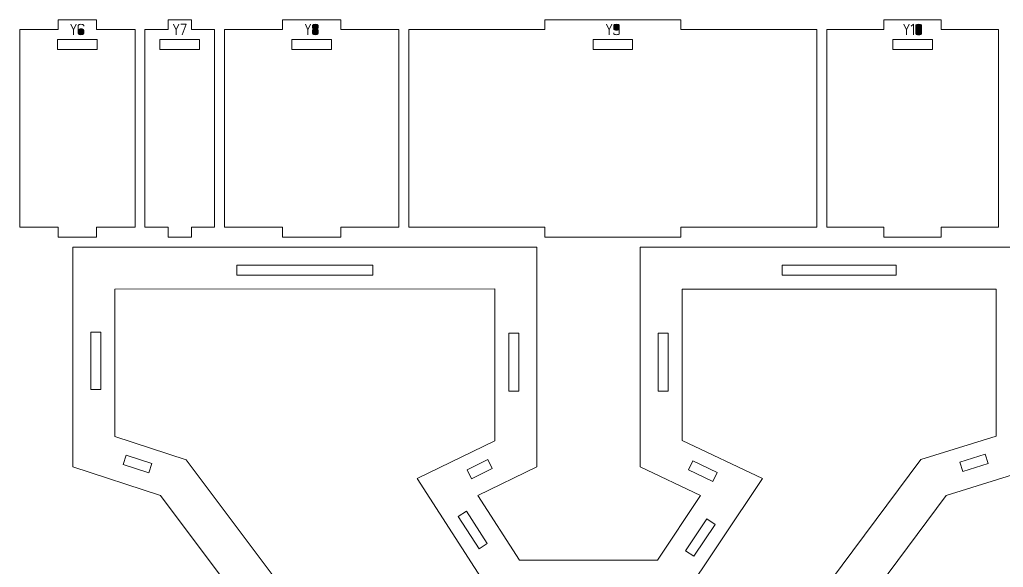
# Model space of a CAD drawing. Header units: centimetres. Extents: x -250 to 250, y -508 to 508.
# Drawn here: x 43.71 to 73.57, y -419.99 to -403.37 of the extents above; entities that cross this region are included whole.
import ezdxf

# ---------------------------------------------------------------- set-up
doc = ezdxf.new("R2010")
doc.units = ezdxf.units.CM
doc.header["$MEASUREMENT"] = 0
doc.layers.add('Capa 1', color=7, linetype='Continuous')

msp = doc.modelspace()

# ---------------------------------------------------------------- hatches: boundary and pattern name
at = {"layer": 'Capa 1', "true_color": 0x3e4095}
h = msp.add_hatch(color=175, dxfattribs=at)
edge = h.paths.add_edge_path()
edge.add_spline(control_points=[(45.35025, -403.82588), (45.35025, -403.82588), (45.35025, -403.67729), (45.35025, -403.67729), (45.35025, -403.67729), (45.27091, -403.50944), (45.27091, -403.50944), (45.27091, -403.50944), (45.35025, -403.67729), (45.35025, -403.67729), (45.35025, -403.67729), (45.42821, -403.50944), (45.42821, -403.50944), (45.42821, -403.50944), (45.35025, -403.67729), (45.35025, -403.67729), (45.35025, -403.67729), (45.35025, -403.82588), (45.35025, -403.82588)], knot_values=[0, 0, 0, 0, 0.16666667, 0.16666667, 0.16666667, 0.33333333, 0.33333333, 0.33333333, 0.5, 0.5, 0.5, 0.66666667, 0.66666667, 0.66666667, 0.83333333, 0.83333333, 0.83333333, 1, 1, 1, 1], degree=3, periodic=1)
h = msp.add_hatch(color=175, dxfattribs=at)
edge = h.paths.add_edge_path()
edge.add_spline(control_points=[(45.57359, -403.82588), (45.55005, -403.82588), (45.5304, -403.82244), (45.51466, -403.81556), (45.49891, -403.80868), (45.49104, -403.80035), (45.49104, -403.79057), (45.49104, -403.79057), (45.49104, -403.68371), (45.49104, -403.68371), (45.49104, -403.68371), (45.49104, -403.54475), (45.49104, -403.54475), (45.49104, -403.53497), (45.49891, -403.52664), (45.51466, -403.51976), (45.5304, -403.51288), (45.55005, -403.50944), (45.57359, -403.50944), (45.59713, -403.50944), (45.61678, -403.51288), (45.63252, -403.51976), (45.64827, -403.52664), (45.65614, -403.53497), (45.65614, -403.54475), (45.65614, -403.54475), (45.65614, -403.57043), (45.65614, -403.57043), (45.65614, -403.57043), (45.65614, -403.54475), (45.65614, -403.54475), (45.65614, -403.53497), (45.64827, -403.52664), (45.63252, -403.51976), (45.61678, -403.51288), (45.59713, -403.50944), (45.57359, -403.50944), (45.55005, -403.50944), (45.5304, -403.51288), (45.51466, -403.51976), (45.49891, -403.52664), (45.49104, -403.53497), (45.49104, -403.54475), (45.49104, -403.54475), (45.49104, -403.68371), (45.49104, -403.68371), (45.49104, -403.67454), (45.50059, -403.66636), (45.5197, -403.65918), (45.53881, -403.65199), (45.55677, -403.6484), (45.57359, -403.6484), (45.59713, -403.6484), (45.61678, -403.65184), (45.63252, -403.65872), (45.64827, -403.6656), (45.65614, -403.67393), (45.65614, -403.68371), (45.65614, -403.68371), (45.65614, -403.79057), (45.65614, -403.79057), (45.65614, -403.80035), (45.64827, -403.80868), (45.63252, -403.81556), (45.61678, -403.82244), (45.59713, -403.82588), (45.57359, -403.82588)], knot_values=[0, 0, 0, 0, 0.04545455, 0.04545455, 0.04545455, 0.09090909, 0.09090909, 0.09090909, 0.13636364, 0.13636364, 0.13636364, 0.18181818, 0.18181818, 0.18181818, 0.22727273, 0.22727273, 0.22727273, 0.27272727, 0.27272727, 0.27272727, 0.31818182, 0.31818182, 0.31818182, 0.36363636, 0.36363636, 0.36363636, 0.40909091, 0.40909091, 0.40909091, 0.45454545, 0.45454545, 0.45454545, 0.5, 0.5, 0.5, 0.54545455, 0.54545455, 0.54545455, 0.59090909, 0.59090909, 0.59090909, 0.63636364, 0.63636364, 0.63636364, 0.68181818, 0.68181818, 0.68181818, 0.72727273, 0.72727273, 0.72727273, 0.77272727, 0.77272727, 0.77272727, 0.81818182, 0.81818182, 0.81818182, 0.86363636, 0.86363636, 0.86363636, 0.90909091, 0.90909091, 0.90909091, 0.95454545, 0.95454545, 0.95454545, 1, 1, 1, 1], degree=3, periodic=1)
h = msp.add_hatch(color=175, dxfattribs=at)
edge = h.paths.add_edge_path()
edge.add_spline(control_points=[(48.46156, -403.82588), (48.46156, -403.82588), (48.46156, -403.67729), (48.46156, -403.67729), (48.46156, -403.67729), (48.38222, -403.50944), (48.38222, -403.50944), (48.38222, -403.50944), (48.46156, -403.67729), (48.46156, -403.67729), (48.46156, -403.67729), (48.53952, -403.50944), (48.53952, -403.50944), (48.53952, -403.50944), (48.46156, -403.67729), (48.46156, -403.67729), (48.46156, -403.67729), (48.46156, -403.82588), (48.46156, -403.82588)], knot_values=[0, 0, 0, 0, 0.16666667, 0.16666667, 0.16666667, 0.33333333, 0.33333333, 0.33333333, 0.5, 0.5, 0.5, 0.66666667, 0.66666667, 0.66666667, 0.83333333, 0.83333333, 0.83333333, 1, 1, 1, 1], degree=3, periodic=1)
h = msp.add_hatch(color=175, dxfattribs=at)
edge = h.paths.add_edge_path()
edge.add_spline(control_points=[(48.64087, -403.82588), (48.64087, -403.82588), (48.76195, -403.50944), (48.76195, -403.50944), (48.76195, -403.50944), (48.60235, -403.50944), (48.60235, -403.50944), (48.60235, -403.50944), (48.76195, -403.50944), (48.76195, -403.50944), (48.76195, -403.50944), (48.64087, -403.82588), (48.64087, -403.82588)], knot_values=[0, 0, 0, 0, 0.25, 0.25, 0.25, 0.5, 0.5, 0.5, 0.75, 0.75, 0.75, 1, 1, 1, 1], degree=3, periodic=1)
h = msp.add_hatch(color=175, dxfattribs=at)
edge = h.paths.add_edge_path()
edge.add_spline(control_points=[(52.46383, -403.82588), (52.46383, -403.82588), (52.46383, -403.67729), (52.46383, -403.67729), (52.46383, -403.67729), (52.38449, -403.50944), (52.38449, -403.50944), (52.38449, -403.50944), (52.46383, -403.67729), (52.46383, -403.67729), (52.46383, -403.67729), (52.54179, -403.50944), (52.54179, -403.50944), (52.54179, -403.50944), (52.46383, -403.67729), (52.46383, -403.67729), (52.46383, -403.67729), (52.46383, -403.82588), (52.46383, -403.82588)], knot_values=[0, 0, 0, 0, 0.16666667, 0.16666667, 0.16666667, 0.33333333, 0.33333333, 0.33333333, 0.5, 0.5, 0.5, 0.66666667, 0.66666667, 0.66666667, 0.83333333, 0.83333333, 0.83333333, 1, 1, 1, 1], degree=3, periodic=1)
h = msp.add_hatch(color=175, dxfattribs=at)
edge = h.paths.add_edge_path()
edge.add_spline(control_points=[(52.60462, -403.61905), (52.60462, -403.627), (52.61028, -403.63418), (52.62159, -403.6406), (52.6329, -403.64702), (52.65476, -403.6513), (52.68717, -403.65344), (52.71958, -403.6513), (52.74144, -403.64702), (52.75275, -403.6406), (52.76406, -403.63418), (52.76972, -403.627), (52.76972, -403.61905), (52.76972, -403.61905), (52.76972, -403.54475), (52.76972, -403.54475), (52.76972, -403.53497), (52.76185, -403.52664), (52.7461, -403.51976), (52.73036, -403.51288), (52.71071, -403.50944), (52.68717, -403.50944), (52.66363, -403.50944), (52.64398, -403.51288), (52.62824, -403.51976), (52.61249, -403.52664), (52.60462, -403.53497), (52.60462, -403.54475), (52.60462, -403.54475), (52.60462, -403.61905), (52.60462, -403.61905)], knot_values=[0, 0, 0, 0, 0.1, 0.1, 0.1, 0.2, 0.2, 0.2, 0.3, 0.3, 0.3, 0.4, 0.4, 0.4, 0.5, 0.5, 0.5, 0.6, 0.6, 0.6, 0.7, 0.7, 0.7, 0.8, 0.8, 0.8, 0.9, 0.9, 0.9, 1, 1, 1, 1], degree=3, periodic=1)
h = msp.add_hatch(color=175, dxfattribs=at)
edge = h.paths.add_edge_path()
edge.add_spline(control_points=[(52.68717, -403.82588), (52.66363, -403.82588), (52.64398, -403.82244), (52.62824, -403.81556), (52.61249, -403.80868), (52.60462, -403.80035), (52.60462, -403.79057), (52.60462, -403.79057), (52.60462, -403.68738), (52.60462, -403.68738), (52.60462, -403.67912), (52.61028, -403.67194), (52.62159, -403.66583), (52.6329, -403.65971), (52.65476, -403.65558), (52.68717, -403.65344), (52.65476, -403.6513), (52.6329, -403.64702), (52.62159, -403.6406), (52.61028, -403.63418), (52.60462, -403.627), (52.60462, -403.61905), (52.60462, -403.61905), (52.60462, -403.54475), (52.60462, -403.54475), (52.60462, -403.53497), (52.61249, -403.52664), (52.62824, -403.51976), (52.64398, -403.51288), (52.66363, -403.50944), (52.68717, -403.50944), (52.71071, -403.50944), (52.73036, -403.51288), (52.7461, -403.51976), (52.76185, -403.52664), (52.76972, -403.53497), (52.76972, -403.54475), (52.76972, -403.54475), (52.76972, -403.61905), (52.76972, -403.61905), (52.76972, -403.627), (52.76406, -403.63418), (52.75275, -403.6406), (52.74144, -403.64702), (52.71958, -403.6513), (52.68717, -403.65344), (52.71958, -403.65558), (52.74144, -403.65971), (52.75275, -403.66583), (52.76406, -403.67194), (52.76972, -403.67912), (52.76972, -403.68738), (52.76972, -403.68738), (52.76972, -403.79057), (52.76972, -403.79057), (52.76972, -403.80035), (52.76185, -403.80868), (52.7461, -403.81556), (52.73036, -403.82244), (52.71071, -403.82588), (52.68717, -403.82588)], knot_values=[0, 0, 0, 0, 0.05, 0.05, 0.05, 0.1, 0.1, 0.1, 0.15, 0.15, 0.15, 0.2, 0.2, 0.2, 0.25, 0.25, 0.25, 0.3, 0.3, 0.3, 0.35, 0.35, 0.35, 0.4, 0.4, 0.4, 0.45, 0.45, 0.45, 0.5, 0.5, 0.5, 0.55, 0.55, 0.55, 0.6, 0.6, 0.6, 0.65, 0.65, 0.65, 0.7, 0.7, 0.7, 0.75, 0.75, 0.75, 0.8, 0.8, 0.8, 0.85, 0.85, 0.85, 0.9, 0.9, 0.9, 0.95, 0.95, 0.95, 1, 1, 1, 1], degree=3, periodic=1)
h = msp.add_hatch(color=175, dxfattribs=at)
edge = h.paths.add_edge_path()
edge.add_spline(control_points=[(61.60395, -403.82588), (61.60395, -403.82588), (61.60395, -403.67729), (61.60395, -403.67729), (61.60395, -403.67729), (61.52461, -403.50944), (61.52461, -403.50944), (61.52461, -403.50944), (61.60395, -403.67729), (61.60395, -403.67729), (61.60395, -403.67729), (61.68191, -403.50944), (61.68191, -403.50944), (61.68191, -403.50944), (61.60395, -403.67729), (61.60395, -403.67729), (61.60395, -403.67729), (61.60395, -403.82588), (61.60395, -403.82588)], knot_values=[0, 0, 0, 0, 0.16666667, 0.16666667, 0.16666667, 0.33333333, 0.33333333, 0.33333333, 0.5, 0.5, 0.5, 0.66666667, 0.66666667, 0.66666667, 0.83333333, 0.83333333, 0.83333333, 1, 1, 1, 1], degree=3, periodic=1)
h = msp.add_hatch(color=175, dxfattribs=at)
edge = h.paths.add_edge_path()
edge.add_spline(control_points=[(61.74474, -403.65207), (61.74474, -403.66185), (61.75261, -403.67018), (61.76836, -403.67706), (61.7841, -403.68394), (61.80375, -403.68738), (61.82729, -403.68738), (61.85053, -403.68799), (61.87009, -403.68516), (61.88599, -403.6789), (61.90189, -403.67263), (61.90984, -403.66368), (61.90984, -403.65207), (61.90984, -403.65207), (61.90984, -403.54475), (61.90984, -403.54475), (61.90984, -403.53497), (61.90197, -403.52664), (61.88622, -403.51976), (61.87048, -403.51288), (61.85083, -403.50944), (61.82729, -403.50944), (61.80375, -403.50944), (61.7841, -403.51288), (61.76836, -403.51976), (61.75261, -403.52664), (61.74474, -403.53497), (61.74474, -403.54475), (61.74474, -403.54475), (61.74474, -403.65207), (61.74474, -403.65207)], knot_values=[0, 0, 0, 0, 0.1, 0.1, 0.1, 0.2, 0.2, 0.2, 0.3, 0.3, 0.3, 0.4, 0.4, 0.4, 0.5, 0.5, 0.5, 0.6, 0.6, 0.6, 0.7, 0.7, 0.7, 0.8, 0.8, 0.8, 0.9, 0.9, 0.9, 1, 1, 1, 1], degree=3, periodic=1)
h = msp.add_hatch(color=175, dxfattribs=at)
edge = h.paths.add_edge_path()
edge.add_spline(control_points=[(61.82729, -403.82588), (61.80375, -403.82588), (61.7841, -403.82244), (61.76836, -403.81556), (61.75261, -403.80868), (61.74474, -403.80035), (61.74474, -403.79057), (61.74474, -403.79057), (61.74474, -403.76534), (61.74474, -403.76534), (61.74474, -403.76534), (61.74474, -403.79057), (61.74474, -403.79057), (61.74474, -403.80035), (61.75261, -403.80868), (61.76836, -403.81556), (61.7841, -403.82244), (61.80375, -403.82588), (61.82729, -403.82588), (61.85083, -403.82588), (61.87048, -403.82244), (61.88622, -403.81556), (61.90197, -403.80868), (61.90984, -403.80035), (61.90984, -403.79057), (61.90984, -403.79057), (61.90984, -403.65207), (61.90984, -403.65207), (61.90984, -403.66368), (61.90189, -403.67263), (61.88599, -403.6789), (61.87009, -403.68516), (61.85053, -403.68799), (61.82729, -403.68738), (61.80375, -403.68738), (61.7841, -403.68394), (61.76836, -403.67706), (61.75261, -403.67018), (61.74474, -403.66185), (61.74474, -403.65207), (61.74474, -403.65207), (61.74474, -403.54475), (61.74474, -403.54475), (61.74474, -403.53497), (61.75261, -403.52664), (61.76836, -403.51976), (61.7841, -403.51288), (61.80375, -403.50944), (61.82729, -403.50944), (61.85083, -403.50944), (61.87048, -403.51288), (61.88622, -403.51976), (61.90197, -403.52664), (61.90984, -403.53497), (61.90984, -403.54475), (61.90984, -403.54475), (61.90984, -403.65207), (61.90984, -403.65207), (61.90984, -403.65207), (61.90984, -403.79057), (61.90984, -403.79057), (61.90984, -403.80035), (61.90197, -403.80868), (61.88622, -403.81556), (61.87048, -403.82244), (61.85083, -403.82588), (61.82729, -403.82588)], knot_values=[0, 0, 0, 0, 0.04545455, 0.04545455, 0.04545455, 0.09090909, 0.09090909, 0.09090909, 0.13636364, 0.13636364, 0.13636364, 0.18181818, 0.18181818, 0.18181818, 0.22727273, 0.22727273, 0.22727273, 0.27272727, 0.27272727, 0.27272727, 0.31818182, 0.31818182, 0.31818182, 0.36363636, 0.36363636, 0.36363636, 0.40909091, 0.40909091, 0.40909091, 0.45454545, 0.45454545, 0.45454545, 0.5, 0.5, 0.5, 0.54545455, 0.54545455, 0.54545455, 0.59090909, 0.59090909, 0.59090909, 0.63636364, 0.63636364, 0.63636364, 0.68181818, 0.68181818, 0.68181818, 0.72727273, 0.72727273, 0.72727273, 0.77272727, 0.77272727, 0.77272727, 0.81818182, 0.81818182, 0.81818182, 0.86363636, 0.86363636, 0.86363636, 0.90909091, 0.90909091, 0.90909091, 0.95454545, 0.95454545, 0.95454545, 1, 1, 1, 1], degree=3, periodic=1)
h = msp.add_hatch(color=175, dxfattribs=at)
edge = h.paths.add_edge_path()
edge.add_spline(control_points=[(70.62803, -403.82588), (70.62803, -403.82588), (70.62803, -403.67729), (70.62803, -403.67729), (70.62803, -403.67729), (70.54869, -403.50944), (70.54869, -403.50944), (70.54869, -403.50944), (70.62803, -403.67729), (70.62803, -403.67729), (70.62803, -403.67729), (70.70599, -403.50944), (70.70599, -403.50944), (70.70599, -403.50944), (70.62803, -403.67729), (70.62803, -403.67729), (70.62803, -403.67729), (70.62803, -403.82588), (70.62803, -403.82588)], knot_values=[0, 0, 0, 0, 0.16666667, 0.16666667, 0.16666667, 0.33333333, 0.33333333, 0.33333333, 0.5, 0.5, 0.5, 0.66666667, 0.66666667, 0.66666667, 0.83333333, 0.83333333, 0.83333333, 1, 1, 1, 1], degree=3, periodic=1)
h = msp.add_hatch(color=175, dxfattribs=at)
edge = h.paths.add_edge_path()
edge.add_spline(control_points=[(70.84495, -403.50898), (70.84495, -403.50898), (70.76882, -403.56172), (70.76882, -403.56172), (70.76882, -403.56172), (70.84495, -403.50898), (70.84495, -403.50898), (70.84495, -403.50898), (70.84495, -403.82588), (70.84495, -403.82588), (70.84495, -403.82588), (70.84495, -403.50898), (70.84495, -403.50898)], knot_values=[0, 0, 0, 0, 0.25, 0.25, 0.25, 0.5, 0.5, 0.5, 0.75, 0.75, 0.75, 1, 1, 1, 1], degree=3, periodic=1)
h = msp.add_hatch(color=175, dxfattribs=at)
edge = h.paths.add_edge_path()
edge.add_spline(control_points=[(70.91558, -403.80203), (70.91558, -403.81182), (70.92345, -403.81824), (70.9392, -403.82129), (70.95494, -403.82435), (70.97459, -403.82588), (70.99813, -403.82588), (71.02167, -403.82588), (71.04132, -403.82435), (71.05706, -403.82129), (71.07281, -403.81824), (71.08068, -403.81182), (71.08068, -403.80203), (71.08068, -403.80203), (71.08068, -403.53375), (71.08068, -403.53375), (71.08068, -403.52396), (71.07281, -403.51746), (71.05706, -403.51425), (71.04132, -403.51104), (71.02167, -403.50944), (70.99813, -403.50944), (70.97459, -403.50944), (70.95494, -403.51104), (70.9392, -403.51425), (70.92345, -403.51746), (70.91558, -403.52396), (70.91558, -403.53375), (70.91558, -403.53375), (70.91558, -403.80203), (70.91558, -403.80203)], knot_values=[0, 0, 0, 0, 0.1, 0.1, 0.1, 0.2, 0.2, 0.2, 0.3, 0.3, 0.3, 0.4, 0.4, 0.4, 0.5, 0.5, 0.5, 0.6, 0.6, 0.6, 0.7, 0.7, 0.7, 0.8, 0.8, 0.8, 0.9, 0.9, 0.9, 1, 1, 1, 1], degree=3, periodic=1)
h = msp.add_hatch(color=175, dxfattribs=at)
edge = h.paths.add_edge_path()
edge.add_spline(control_points=[(71.08068, -403.80203), (71.08068, -403.81182), (71.07281, -403.81824), (71.05706, -403.82129), (71.04132, -403.82435), (71.02167, -403.82588), (70.99813, -403.82588), (70.97459, -403.82588), (70.95494, -403.82435), (70.9392, -403.82129), (70.92345, -403.81824), (70.91558, -403.81182), (70.91558, -403.80203), (70.91558, -403.80203), (70.91558, -403.53375), (70.91558, -403.53375), (70.91558, -403.52396), (70.92345, -403.51746), (70.9392, -403.51425), (70.95494, -403.51104), (70.97459, -403.50944), (70.99813, -403.50944), (71.02167, -403.50944), (71.04132, -403.51104), (71.05706, -403.51425), (71.07281, -403.51746), (71.08068, -403.52396), (71.08068, -403.53375), (71.08068, -403.53375), (71.08068, -403.80203), (71.08068, -403.80203)], knot_values=[0, 0, 0, 0, 0.1, 0.1, 0.1, 0.2, 0.2, 0.2, 0.3, 0.3, 0.3, 0.4, 0.4, 0.4, 0.5, 0.5, 0.5, 0.6, 0.6, 0.6, 0.7, 0.7, 0.7, 0.8, 0.8, 0.8, 0.9, 0.9, 0.9, 1, 1, 1, 1], degree=3, periodic=1)
h = msp.add_hatch(color=175, dxfattribs=at)
edge = h.paths.add_edge_path()
edge.add_spline(control_points=[(45.49104, -403.79057), (45.49104, -403.80035), (45.49891, -403.80868), (45.51466, -403.81556), (45.5304, -403.82244), (45.55005, -403.82588), (45.57359, -403.82588), (45.59713, -403.82588), (45.61678, -403.82244), (45.63252, -403.81556), (45.64827, -403.80868), (45.65614, -403.80035), (45.65614, -403.79057), (45.65614, -403.79057), (45.65614, -403.68371), (45.65614, -403.68371), (45.65614, -403.67393), (45.64827, -403.6656), (45.63252, -403.65872), (45.61678, -403.65184), (45.59713, -403.6484), (45.57359, -403.6484), (45.55677, -403.6484), (45.53881, -403.65199), (45.5197, -403.65918), (45.50059, -403.66636), (45.49104, -403.67454), (45.49104, -403.68371), (45.49104, -403.68371), (45.49104, -403.79057), (45.49104, -403.79057)], knot_values=[0, 0, 0, 0, 0.1, 0.1, 0.1, 0.2, 0.2, 0.2, 0.3, 0.3, 0.3, 0.4, 0.4, 0.4, 0.5, 0.5, 0.5, 0.6, 0.6, 0.6, 0.7, 0.7, 0.7, 0.8, 0.8, 0.8, 0.9, 0.9, 0.9, 1, 1, 1, 1], degree=3, periodic=1)
h = msp.add_hatch(color=175, dxfattribs=at)
edge = h.paths.add_edge_path()
edge.add_spline(control_points=[(52.60462, -403.79057), (52.60462, -403.80035), (52.61249, -403.80868), (52.62824, -403.81556), (52.64398, -403.82244), (52.66363, -403.82588), (52.68717, -403.82588), (52.71071, -403.82588), (52.73036, -403.82244), (52.7461, -403.81556), (52.76185, -403.80868), (52.76972, -403.80035), (52.76972, -403.79057), (52.76972, -403.79057), (52.76972, -403.68738), (52.76972, -403.68738), (52.76972, -403.67912), (52.76406, -403.67194), (52.75275, -403.66583), (52.74144, -403.65971), (52.71958, -403.65558), (52.68717, -403.65344), (52.65476, -403.65558), (52.6329, -403.65971), (52.62159, -403.66583), (52.61028, -403.67194), (52.60462, -403.67912), (52.60462, -403.68738), (52.60462, -403.68738), (52.60462, -403.79057), (52.60462, -403.79057)], knot_values=[0, 0, 0, 0, 0.1, 0.1, 0.1, 0.2, 0.2, 0.2, 0.3, 0.3, 0.3, 0.4, 0.4, 0.4, 0.5, 0.5, 0.5, 0.6, 0.6, 0.6, 0.7, 0.7, 0.7, 0.8, 0.8, 0.8, 0.9, 0.9, 0.9, 1, 1, 1, 1], degree=3, periodic=1)

# ---------------------------------------------------------------- linework, layer by layer
at = {"layer": 'Capa 1', "color": 240, "lineweight": 20}
for points, knots in [([(43.71331, -403.66868), (43.71331, -403.66868), (43.71331, -409.66868), (43.71331, -409.66868), (43.71331, -409.66868), (44.88013, -409.66868), (44.88013, -409.66868), (44.88013, -409.66868), (44.88013, -409.96868), (44.88013, -409.96868), (44.88013, -409.96868), (46.04694, -409.96868), (46.04694, -409.96868), (46.04694, -409.96868), (46.04694, -409.66868), (46.04694, -409.66868), (46.04694, -409.66868), (47.21375, -409.66868), (47.21375, -409.66868), (47.21375, -409.66868), (47.21375, -403.66868), (47.21375, -403.66868), (47.21375, -403.66868), (46.04694, -403.66868), (46.04694, -403.66868), (46.04694, -403.66868), (46.04694, -403.36868), (46.04694, -403.36868), (46.04694, -403.36868), (44.88013, -403.36868), (44.88013, -403.36868), (44.88013, -403.36868), (44.88013, -403.66868), (44.88013, -403.66868), (44.88013, -403.66868), (43.71331, -403.66868), (43.71331, -403.66868)], [0, 0, 0, 0, 0.08333333, 0.08333333, 0.08333333, 0.16666667, 0.16666667, 0.16666667, 0.25, 0.25, 0.25, 0.33333333, 0.33333333, 0.33333333, 0.41666667, 0.41666667, 0.41666667, 0.5, 0.5, 0.5, 0.58333333, 0.58333333, 0.58333333, 0.66666667, 0.66666667, 0.66666667, 0.75, 0.75, 0.75, 0.83333333, 0.83333333, 0.83333333, 0.91666667, 0.91666667, 0.91666667, 1, 1, 1, 1]), ([(47.51375, -403.66868), (47.51375, -403.66868), (47.51375, -409.66868), (47.51375, -409.66868), (47.51375, -409.66868), (48.21931, -409.66868), (48.21931, -409.66868), (48.21931, -409.66868), (48.21931, -409.96868), (48.21931, -409.96868), (48.21931, -409.96868), (48.92486, -409.96868), (48.92486, -409.96868), (48.92486, -409.96868), (48.92486, -409.66868), (48.92486, -409.66868), (48.92486, -409.66868), (49.63042, -409.66868), (49.63042, -409.66868), (49.63042, -409.66868), (49.63042, -403.66868), (49.63042, -403.66868), (49.63042, -403.66868), (48.92486, -403.66868), (48.92486, -403.66868), (48.92486, -403.66868), (48.92486, -403.36868), (48.92486, -403.36868), (48.92486, -403.36868), (48.21931, -403.36868), (48.21931, -403.36868), (48.21931, -403.36868), (48.21931, -403.66868), (48.21931, -403.66868), (48.21931, -403.66868), (47.51375, -403.66868), (47.51375, -403.66868)], [0, 0, 0, 0, 0.08333333, 0.08333333, 0.08333333, 0.16666667, 0.16666667, 0.16666667, 0.25, 0.25, 0.25, 0.33333333, 0.33333333, 0.33333333, 0.41666667, 0.41666667, 0.41666667, 0.5, 0.5, 0.5, 0.58333333, 0.58333333, 0.58333333, 0.66666667, 0.66666667, 0.66666667, 0.75, 0.75, 0.75, 0.83333333, 0.83333333, 0.83333333, 0.91666667, 0.91666667, 0.91666667, 1, 1, 1, 1]), ([(49.93042, -403.66868), (49.93042, -403.66868), (49.93042, -409.66868), (49.93042, -409.66868), (49.93042, -409.66868), (51.69488, -409.66868), (51.69488, -409.66868), (51.69488, -409.66868), (51.69488, -409.96868), (51.69488, -409.96868), (51.69488, -409.96868), (53.45934, -409.96868), (53.45934, -409.96868), (53.45934, -409.96868), (53.45934, -409.66868), (53.45934, -409.66868), (53.45934, -409.66868), (55.2238, -409.66868), (55.2238, -409.66868), (55.2238, -409.66868), (55.2238, -403.66868), (55.2238, -403.66868), (55.2238, -403.66868), (53.45934, -403.66868), (53.45934, -403.66868), (53.45934, -403.66868), (53.45934, -403.36868), (53.45934, -403.36868), (53.45934, -403.36868), (51.69488, -403.36868), (51.69488, -403.36868), (51.69488, -403.36868), (51.69488, -403.66868), (51.69488, -403.66868), (51.69488, -403.66868), (49.93042, -403.66868), (49.93042, -403.66868)], [0, 0, 0, 0, 0.08333333, 0.08333333, 0.08333333, 0.16666667, 0.16666667, 0.16666667, 0.25, 0.25, 0.25, 0.33333333, 0.33333333, 0.33333333, 0.41666667, 0.41666667, 0.41666667, 0.5, 0.5, 0.5, 0.58333333, 0.58333333, 0.58333333, 0.66666667, 0.66666667, 0.66666667, 0.75, 0.75, 0.75, 0.83333333, 0.83333333, 0.83333333, 0.91666667, 0.91666667, 0.91666667, 1, 1, 1, 1]), ([(55.5238, -403.66868), (55.5238, -403.66868), (55.5238, -409.66868), (55.5238, -409.66868), (55.5238, -409.66868), (59.65275, -409.66868), (59.65275, -409.66868), (59.65275, -409.66868), (59.65275, -409.96868), (59.65275, -409.96868), (59.65275, -409.96868), (63.7817, -409.96868), (63.7817, -409.96868), (63.7817, -409.96868), (63.7817, -409.66868), (63.7817, -409.66868), (63.7817, -409.66868), (67.91065, -409.66868), (67.91065, -409.66868), (67.91065, -409.66868), (67.91065, -403.66868), (67.91065, -403.66868), (67.91065, -403.66868), (63.7817, -403.66868), (63.7817, -403.66868), (63.7817, -403.66868), (63.7817, -403.36868), (63.7817, -403.36868), (63.7817, -403.36868), (59.65275, -403.36868), (59.65275, -403.36868), (59.65275, -403.36868), (59.65275, -403.66868), (59.65275, -403.66868), (59.65275, -403.66868), (55.5238, -403.66868), (55.5238, -403.66868)], [0, 0, 0, 0, 0.08333333, 0.08333333, 0.08333333, 0.16666667, 0.16666667, 0.16666667, 0.25, 0.25, 0.25, 0.33333333, 0.33333333, 0.33333333, 0.41666667, 0.41666667, 0.41666667, 0.5, 0.5, 0.5, 0.58333333, 0.58333333, 0.58333333, 0.66666667, 0.66666667, 0.66666667, 0.75, 0.75, 0.75, 0.83333333, 0.83333333, 0.83333333, 0.91666667, 0.91666667, 0.91666667, 1, 1, 1, 1]), ([(68.21065, -403.66868), (68.21065, -403.66868), (68.21065, -409.66868), (68.21065, -409.66868), (68.21065, -409.66868), (69.94667, -409.66868), (69.94667, -409.66868), (69.94667, -409.66868), (69.94667, -409.96868), (69.94667, -409.96868), (69.94667, -409.96868), (71.6827, -409.96868), (71.6827, -409.96868), (71.6827, -409.96868), (71.6827, -409.66868), (71.6827, -409.66868), (71.6827, -409.66868), (73.41872, -409.66868), (73.41872, -409.66868), (73.41872, -409.66868), (73.41872, -403.66868), (73.41872, -403.66868), (73.41872, -403.66868), (71.6827, -403.66868), (71.6827, -403.66868), (71.6827, -403.66868), (71.6827, -403.36868), (71.6827, -403.36868), (71.6827, -403.36868), (69.94667, -403.36868), (69.94667, -403.36868), (69.94667, -403.36868), (69.94667, -403.66868), (69.94667, -403.66868), (69.94667, -403.66868), (68.21065, -403.66868), (68.21065, -403.66868)], [0, 0, 0, 0, 0.08333333, 0.08333333, 0.08333333, 0.16666667, 0.16666667, 0.16666667, 0.25, 0.25, 0.25, 0.33333333, 0.33333333, 0.33333333, 0.41666667, 0.41666667, 0.41666667, 0.5, 0.5, 0.5, 0.58333333, 0.58333333, 0.58333333, 0.66666667, 0.66666667, 0.66666667, 0.75, 0.75, 0.75, 0.83333333, 0.83333333, 0.83333333, 0.91666667, 0.91666667, 0.91666667, 1, 1, 1, 1]), ([(44.86353, -404.269), (44.86353, -404.269), (46.06353, -404.269), (46.06353, -404.269), (46.06353, -404.269), (46.06353, -403.969), (46.06353, -403.969), (46.06353, -403.969), (44.86353, -403.969), (44.86353, -403.969), (44.86353, -403.969), (44.86353, -404.269), (44.86353, -404.269)], [0, 0, 0, 0, 0.25, 0.25, 0.25, 0.5, 0.5, 0.5, 0.75, 0.75, 0.75, 1, 1, 1, 1]), ([(47.97209, -404.269), (47.97209, -404.269), (49.17209, -404.269), (49.17209, -404.269), (49.17209, -404.269), (49.17209, -403.969), (49.17209, -403.969), (49.17209, -403.969), (47.97209, -403.969), (47.97209, -403.969), (47.97209, -403.969), (47.97209, -404.269), (47.97209, -404.269)], [0, 0, 0, 0, 0.25, 0.25, 0.25, 0.5, 0.5, 0.5, 0.75, 0.75, 0.75, 1, 1, 1, 1]), ([(51.97711, -404.269), (51.97711, -404.269), (53.17711, -404.269), (53.17711, -404.269), (53.17711, -404.269), (53.17711, -403.969), (53.17711, -403.969), (53.17711, -403.969), (51.97711, -403.969), (51.97711, -403.969), (51.97711, -403.969), (51.97711, -404.269), (51.97711, -404.269)], [0, 0, 0, 0, 0.25, 0.25, 0.25, 0.5, 0.5, 0.5, 0.75, 0.75, 0.75, 1, 1, 1, 1]), ([(61.11723, -404.269), (61.11723, -404.269), (62.31723, -404.269), (62.31723, -404.269), (62.31723, -404.269), (62.31723, -403.969), (62.31723, -403.969), (62.31723, -403.969), (61.11723, -403.969), (61.11723, -403.969), (61.11723, -403.969), (61.11723, -404.269), (61.11723, -404.269)], [0, 0, 0, 0, 0.25, 0.25, 0.25, 0.5, 0.5, 0.5, 0.75, 0.75, 0.75, 1, 1, 1, 1]), ([(70.21469, -404.269), (70.21469, -404.269), (71.41469, -404.269), (71.41469, -404.269), (71.41469, -404.269), (71.41469, -403.969), (71.41469, -403.969), (71.41469, -403.969), (70.21469, -403.969), (70.21469, -403.969), (70.21469, -403.969), (70.21469, -404.269), (70.21469, -404.269)], [0, 0, 0, 0, 0.25, 0.25, 0.25, 0.5, 0.5, 0.5, 0.75, 0.75, 0.75, 1, 1, 1, 1])]:
    msp.add_open_spline(points, degree=3, knots=knots, dxfattribs=at)
at = {"layer": 'Capa 1', "color": 114, "lineweight": 9}
for points, knots in [([(45.35025, -403.82588), (45.35025, -403.82588), (45.35025, -403.67729), (45.35025, -403.67729), (45.35025, -403.67729), (45.27091, -403.50944), (45.27091, -403.50944), (45.27091, -403.50944), (45.35025, -403.67729), (45.35025, -403.67729), (45.35025, -403.67729), (45.42821, -403.50944), (45.42821, -403.50944), (45.42821, -403.50944), (45.35025, -403.67729), (45.35025, -403.67729), (45.35025, -403.67729), (45.35025, -403.82588), (45.35025, -403.82588)], [0, 0, 0, 0, 0.16666667, 0.16666667, 0.16666667, 0.33333333, 0.33333333, 0.33333333, 0.5, 0.5, 0.5, 0.66666667, 0.66666667, 0.66666667, 0.83333333, 0.83333333, 0.83333333, 1, 1, 1, 1]), ([(45.57359, -403.82588), (45.55005, -403.82588), (45.5304, -403.82244), (45.51466, -403.81556), (45.49891, -403.80868), (45.49104, -403.80035), (45.49104, -403.79057), (45.49104, -403.79057), (45.49104, -403.68371), (45.49104, -403.68371), (45.49104, -403.68371), (45.49104, -403.54475), (45.49104, -403.54475), (45.49104, -403.53497), (45.49891, -403.52664), (45.51466, -403.51976), (45.5304, -403.51288), (45.55005, -403.50944), (45.57359, -403.50944), (45.59713, -403.50944), (45.61678, -403.51288), (45.63252, -403.51976), (45.64827, -403.52664), (45.65614, -403.53497), (45.65614, -403.54475), (45.65614, -403.54475), (45.65614, -403.57043), (45.65614, -403.57043), (45.65614, -403.57043), (45.65614, -403.54475), (45.65614, -403.54475), (45.65614, -403.53497), (45.64827, -403.52664), (45.63252, -403.51976), (45.61678, -403.51288), (45.59713, -403.50944), (45.57359, -403.50944), (45.55005, -403.50944), (45.5304, -403.51288), (45.51466, -403.51976), (45.49891, -403.52664), (45.49104, -403.53497), (45.49104, -403.54475), (45.49104, -403.54475), (45.49104, -403.68371), (45.49104, -403.68371), (45.49104, -403.67454), (45.50059, -403.66636), (45.5197, -403.65918), (45.53881, -403.65199), (45.55677, -403.6484), (45.57359, -403.6484), (45.59713, -403.6484), (45.61678, -403.65184), (45.63252, -403.65872), (45.64827, -403.6656), (45.65614, -403.67393), (45.65614, -403.68371), (45.65614, -403.68371), (45.65614, -403.79057), (45.65614, -403.79057), (45.65614, -403.80035), (45.64827, -403.80868), (45.63252, -403.81556), (45.61678, -403.82244), (45.59713, -403.82588), (45.57359, -403.82588)], [0, 0, 0, 0, 0.04545455, 0.04545455, 0.04545455, 0.09090909, 0.09090909, 0.09090909, 0.13636364, 0.13636364, 0.13636364, 0.18181818, 0.18181818, 0.18181818, 0.22727273, 0.22727273, 0.22727273, 0.27272727, 0.27272727, 0.27272727, 0.31818182, 0.31818182, 0.31818182, 0.36363636, 0.36363636, 0.36363636, 0.40909091, 0.40909091, 0.40909091, 0.45454545, 0.45454545, 0.45454545, 0.5, 0.5, 0.5, 0.54545455, 0.54545455, 0.54545455, 0.59090909, 0.59090909, 0.59090909, 0.63636364, 0.63636364, 0.63636364, 0.68181818, 0.68181818, 0.68181818, 0.72727273, 0.72727273, 0.72727273, 0.77272727, 0.77272727, 0.77272727, 0.81818182, 0.81818182, 0.81818182, 0.86363636, 0.86363636, 0.86363636, 0.90909091, 0.90909091, 0.90909091, 0.95454545, 0.95454545, 0.95454545, 1, 1, 1, 1]), ([(48.46156, -403.82588), (48.46156, -403.82588), (48.46156, -403.67729), (48.46156, -403.67729), (48.46156, -403.67729), (48.38222, -403.50944), (48.38222, -403.50944), (48.38222, -403.50944), (48.46156, -403.67729), (48.46156, -403.67729), (48.46156, -403.67729), (48.53952, -403.50944), (48.53952, -403.50944), (48.53952, -403.50944), (48.46156, -403.67729), (48.46156, -403.67729), (48.46156, -403.67729), (48.46156, -403.82588), (48.46156, -403.82588)], [0, 0, 0, 0, 0.16666667, 0.16666667, 0.16666667, 0.33333333, 0.33333333, 0.33333333, 0.5, 0.5, 0.5, 0.66666667, 0.66666667, 0.66666667, 0.83333333, 0.83333333, 0.83333333, 1, 1, 1, 1]), ([(48.64087, -403.82588), (48.64087, -403.82588), (48.76195, -403.50944), (48.76195, -403.50944), (48.76195, -403.50944), (48.60235, -403.50944), (48.60235, -403.50944), (48.60235, -403.50944), (48.76195, -403.50944), (48.76195, -403.50944), (48.76195, -403.50944), (48.64087, -403.82588), (48.64087, -403.82588)], [0, 0, 0, 0, 0.25, 0.25, 0.25, 0.5, 0.5, 0.5, 0.75, 0.75, 0.75, 1, 1, 1, 1]), ([(52.46383, -403.82588), (52.46383, -403.82588), (52.46383, -403.67729), (52.46383, -403.67729), (52.46383, -403.67729), (52.38449, -403.50944), (52.38449, -403.50944), (52.38449, -403.50944), (52.46383, -403.67729), (52.46383, -403.67729), (52.46383, -403.67729), (52.54179, -403.50944), (52.54179, -403.50944), (52.54179, -403.50944), (52.46383, -403.67729), (52.46383, -403.67729), (52.46383, -403.67729), (52.46383, -403.82588), (52.46383, -403.82588)], [0, 0, 0, 0, 0.16666667, 0.16666667, 0.16666667, 0.33333333, 0.33333333, 0.33333333, 0.5, 0.5, 0.5, 0.66666667, 0.66666667, 0.66666667, 0.83333333, 0.83333333, 0.83333333, 1, 1, 1, 1]), ([(52.60462, -403.61905), (52.60462, -403.627), (52.61028, -403.63418), (52.62159, -403.6406), (52.6329, -403.64702), (52.65476, -403.6513), (52.68717, -403.65344), (52.71958, -403.6513), (52.74144, -403.64702), (52.75275, -403.6406), (52.76406, -403.63418), (52.76972, -403.627), (52.76972, -403.61905), (52.76972, -403.61905), (52.76972, -403.54475), (52.76972, -403.54475), (52.76972, -403.53497), (52.76185, -403.52664), (52.7461, -403.51976), (52.73036, -403.51288), (52.71071, -403.50944), (52.68717, -403.50944), (52.66363, -403.50944), (52.64398, -403.51288), (52.62824, -403.51976), (52.61249, -403.52664), (52.60462, -403.53497), (52.60462, -403.54475), (52.60462, -403.54475), (52.60462, -403.61905), (52.60462, -403.61905)], [0, 0, 0, 0, 0.1, 0.1, 0.1, 0.2, 0.2, 0.2, 0.3, 0.3, 0.3, 0.4, 0.4, 0.4, 0.5, 0.5, 0.5, 0.6, 0.6, 0.6, 0.7, 0.7, 0.7, 0.8, 0.8, 0.8, 0.9, 0.9, 0.9, 1, 1, 1, 1]), ([(52.68717, -403.82588), (52.66363, -403.82588), (52.64398, -403.82244), (52.62824, -403.81556), (52.61249, -403.80868), (52.60462, -403.80035), (52.60462, -403.79057), (52.60462, -403.79057), (52.60462, -403.68738), (52.60462, -403.68738), (52.60462, -403.67912), (52.61028, -403.67194), (52.62159, -403.66583), (52.6329, -403.65971), (52.65476, -403.65558), (52.68717, -403.65344), (52.65476, -403.6513), (52.6329, -403.64702), (52.62159, -403.6406), (52.61028, -403.63418), (52.60462, -403.627), (52.60462, -403.61905), (52.60462, -403.61905), (52.60462, -403.54475), (52.60462, -403.54475), (52.60462, -403.53497), (52.61249, -403.52664), (52.62824, -403.51976), (52.64398, -403.51288), (52.66363, -403.50944), (52.68717, -403.50944), (52.71071, -403.50944), (52.73036, -403.51288), (52.7461, -403.51976), (52.76185, -403.52664), (52.76972, -403.53497), (52.76972, -403.54475), (52.76972, -403.54475), (52.76972, -403.61905), (52.76972, -403.61905), (52.76972, -403.627), (52.76406, -403.63418), (52.75275, -403.6406), (52.74144, -403.64702), (52.71958, -403.6513), (52.68717, -403.65344), (52.71958, -403.65558), (52.74144, -403.65971), (52.75275, -403.66583), (52.76406, -403.67194), (52.76972, -403.67912), (52.76972, -403.68738), (52.76972, -403.68738), (52.76972, -403.79057), (52.76972, -403.79057), (52.76972, -403.80035), (52.76185, -403.80868), (52.7461, -403.81556), (52.73036, -403.82244), (52.71071, -403.82588), (52.68717, -403.82588)], [0, 0, 0, 0, 0.05, 0.05, 0.05, 0.1, 0.1, 0.1, 0.15, 0.15, 0.15, 0.2, 0.2, 0.2, 0.25, 0.25, 0.25, 0.3, 0.3, 0.3, 0.35, 0.35, 0.35, 0.4, 0.4, 0.4, 0.45, 0.45, 0.45, 0.5, 0.5, 0.5, 0.55, 0.55, 0.55, 0.6, 0.6, 0.6, 0.65, 0.65, 0.65, 0.7, 0.7, 0.7, 0.75, 0.75, 0.75, 0.8, 0.8, 0.8, 0.85, 0.85, 0.85, 0.9, 0.9, 0.9, 0.95, 0.95, 0.95, 1, 1, 1, 1]), ([(61.60395, -403.82588), (61.60395, -403.82588), (61.60395, -403.67729), (61.60395, -403.67729), (61.60395, -403.67729), (61.52461, -403.50944), (61.52461, -403.50944), (61.52461, -403.50944), (61.60395, -403.67729), (61.60395, -403.67729), (61.60395, -403.67729), (61.68191, -403.50944), (61.68191, -403.50944), (61.68191, -403.50944), (61.60395, -403.67729), (61.60395, -403.67729), (61.60395, -403.67729), (61.60395, -403.82588), (61.60395, -403.82588)], [0, 0, 0, 0, 0.16666667, 0.16666667, 0.16666667, 0.33333333, 0.33333333, 0.33333333, 0.5, 0.5, 0.5, 0.66666667, 0.66666667, 0.66666667, 0.83333333, 0.83333333, 0.83333333, 1, 1, 1, 1]), ([(61.74474, -403.65207), (61.74474, -403.66185), (61.75261, -403.67018), (61.76836, -403.67706), (61.7841, -403.68394), (61.80375, -403.68738), (61.82729, -403.68738), (61.85053, -403.68799), (61.87009, -403.68516), (61.88599, -403.6789), (61.90189, -403.67263), (61.90984, -403.66368), (61.90984, -403.65207), (61.90984, -403.65207), (61.90984, -403.54475), (61.90984, -403.54475), (61.90984, -403.53497), (61.90197, -403.52664), (61.88622, -403.51976), (61.87048, -403.51288), (61.85083, -403.50944), (61.82729, -403.50944), (61.80375, -403.50944), (61.7841, -403.51288), (61.76836, -403.51976), (61.75261, -403.52664), (61.74474, -403.53497), (61.74474, -403.54475), (61.74474, -403.54475), (61.74474, -403.65207), (61.74474, -403.65207)], [0, 0, 0, 0, 0.1, 0.1, 0.1, 0.2, 0.2, 0.2, 0.3, 0.3, 0.3, 0.4, 0.4, 0.4, 0.5, 0.5, 0.5, 0.6, 0.6, 0.6, 0.7, 0.7, 0.7, 0.8, 0.8, 0.8, 0.9, 0.9, 0.9, 1, 1, 1, 1]), ([(61.82729, -403.82588), (61.80375, -403.82588), (61.7841, -403.82244), (61.76836, -403.81556), (61.75261, -403.80868), (61.74474, -403.80035), (61.74474, -403.79057), (61.74474, -403.79057), (61.74474, -403.76534), (61.74474, -403.76534), (61.74474, -403.76534), (61.74474, -403.79057), (61.74474, -403.79057), (61.74474, -403.80035), (61.75261, -403.80868), (61.76836, -403.81556), (61.7841, -403.82244), (61.80375, -403.82588), (61.82729, -403.82588), (61.85083, -403.82588), (61.87048, -403.82244), (61.88622, -403.81556), (61.90197, -403.80868), (61.90984, -403.80035), (61.90984, -403.79057), (61.90984, -403.79057), (61.90984, -403.65207), (61.90984, -403.65207), (61.90984, -403.66368), (61.90189, -403.67263), (61.88599, -403.6789), (61.87009, -403.68516), (61.85053, -403.68799), (61.82729, -403.68738), (61.80375, -403.68738), (61.7841, -403.68394), (61.76836, -403.67706), (61.75261, -403.67018), (61.74474, -403.66185), (61.74474, -403.65207), (61.74474, -403.65207), (61.74474, -403.54475), (61.74474, -403.54475), (61.74474, -403.53497), (61.75261, -403.52664), (61.76836, -403.51976), (61.7841, -403.51288), (61.80375, -403.50944), (61.82729, -403.50944), (61.85083, -403.50944), (61.87048, -403.51288), (61.88622, -403.51976), (61.90197, -403.52664), (61.90984, -403.53497), (61.90984, -403.54475), (61.90984, -403.54475), (61.90984, -403.65207), (61.90984, -403.65207), (61.90984, -403.65207), (61.90984, -403.79057), (61.90984, -403.79057), (61.90984, -403.80035), (61.90197, -403.80868), (61.88622, -403.81556), (61.87048, -403.82244), (61.85083, -403.82588), (61.82729, -403.82588)], [0, 0, 0, 0, 0.04545455, 0.04545455, 0.04545455, 0.09090909, 0.09090909, 0.09090909, 0.13636364, 0.13636364, 0.13636364, 0.18181818, 0.18181818, 0.18181818, 0.22727273, 0.22727273, 0.22727273, 0.27272727, 0.27272727, 0.27272727, 0.31818182, 0.31818182, 0.31818182, 0.36363636, 0.36363636, 0.36363636, 0.40909091, 0.40909091, 0.40909091, 0.45454545, 0.45454545, 0.45454545, 0.5, 0.5, 0.5, 0.54545455, 0.54545455, 0.54545455, 0.59090909, 0.59090909, 0.59090909, 0.63636364, 0.63636364, 0.63636364, 0.68181818, 0.68181818, 0.68181818, 0.72727273, 0.72727273, 0.72727273, 0.77272727, 0.77272727, 0.77272727, 0.81818182, 0.81818182, 0.81818182, 0.86363636, 0.86363636, 0.86363636, 0.90909091, 0.90909091, 0.90909091, 0.95454545, 0.95454545, 0.95454545, 1, 1, 1, 1]), ([(70.62803, -403.82588), (70.62803, -403.82588), (70.62803, -403.67729), (70.62803, -403.67729), (70.62803, -403.67729), (70.54869, -403.50944), (70.54869, -403.50944), (70.54869, -403.50944), (70.62803, -403.67729), (70.62803, -403.67729), (70.62803, -403.67729), (70.70599, -403.50944), (70.70599, -403.50944), (70.70599, -403.50944), (70.62803, -403.67729), (70.62803, -403.67729), (70.62803, -403.67729), (70.62803, -403.82588), (70.62803, -403.82588)], [0, 0, 0, 0, 0.16666667, 0.16666667, 0.16666667, 0.33333333, 0.33333333, 0.33333333, 0.5, 0.5, 0.5, 0.66666667, 0.66666667, 0.66666667, 0.83333333, 0.83333333, 0.83333333, 1, 1, 1, 1]), ([(70.84495, -403.50898), (70.84495, -403.50898), (70.76882, -403.56172), (70.76882, -403.56172), (70.76882, -403.56172), (70.84495, -403.50898), (70.84495, -403.50898), (70.84495, -403.50898), (70.84495, -403.82588), (70.84495, -403.82588), (70.84495, -403.82588), (70.84495, -403.50898), (70.84495, -403.50898)], [0, 0, 0, 0, 0.25, 0.25, 0.25, 0.5, 0.5, 0.5, 0.75, 0.75, 0.75, 1, 1, 1, 1]), ([(70.91558, -403.80203), (70.91558, -403.81182), (70.92345, -403.81824), (70.9392, -403.82129), (70.95494, -403.82435), (70.97459, -403.82588), (70.99813, -403.82588), (71.02167, -403.82588), (71.04132, -403.82435), (71.05706, -403.82129), (71.07281, -403.81824), (71.08068, -403.81182), (71.08068, -403.80203), (71.08068, -403.80203), (71.08068, -403.53375), (71.08068, -403.53375), (71.08068, -403.52396), (71.07281, -403.51746), (71.05706, -403.51425), (71.04132, -403.51104), (71.02167, -403.50944), (70.99813, -403.50944), (70.97459, -403.50944), (70.95494, -403.51104), (70.9392, -403.51425), (70.92345, -403.51746), (70.91558, -403.52396), (70.91558, -403.53375), (70.91558, -403.53375), (70.91558, -403.80203), (70.91558, -403.80203)], [0, 0, 0, 0, 0.1, 0.1, 0.1, 0.2, 0.2, 0.2, 0.3, 0.3, 0.3, 0.4, 0.4, 0.4, 0.5, 0.5, 0.5, 0.6, 0.6, 0.6, 0.7, 0.7, 0.7, 0.8, 0.8, 0.8, 0.9, 0.9, 0.9, 1, 1, 1, 1]), ([(71.08068, -403.80203), (71.08068, -403.81182), (71.07281, -403.81824), (71.05706, -403.82129), (71.04132, -403.82435), (71.02167, -403.82588), (70.99813, -403.82588), (70.97459, -403.82588), (70.95494, -403.82435), (70.9392, -403.82129), (70.92345, -403.81824), (70.91558, -403.81182), (70.91558, -403.80203), (70.91558, -403.80203), (70.91558, -403.53375), (70.91558, -403.53375), (70.91558, -403.52396), (70.92345, -403.51746), (70.9392, -403.51425), (70.95494, -403.51104), (70.97459, -403.50944), (70.99813, -403.50944), (71.02167, -403.50944), (71.04132, -403.51104), (71.05706, -403.51425), (71.07281, -403.51746), (71.08068, -403.52396), (71.08068, -403.53375), (71.08068, -403.53375), (71.08068, -403.80203), (71.08068, -403.80203)], [0, 0, 0, 0, 0.1, 0.1, 0.1, 0.2, 0.2, 0.2, 0.3, 0.3, 0.3, 0.4, 0.4, 0.4, 0.5, 0.5, 0.5, 0.6, 0.6, 0.6, 0.7, 0.7, 0.7, 0.8, 0.8, 0.8, 0.9, 0.9, 0.9, 1, 1, 1, 1]), ([(45.49104, -403.79057), (45.49104, -403.80035), (45.49891, -403.80868), (45.51466, -403.81556), (45.5304, -403.82244), (45.55005, -403.82588), (45.57359, -403.82588), (45.59713, -403.82588), (45.61678, -403.82244), (45.63252, -403.81556), (45.64827, -403.80868), (45.65614, -403.80035), (45.65614, -403.79057), (45.65614, -403.79057), (45.65614, -403.68371), (45.65614, -403.68371), (45.65614, -403.67393), (45.64827, -403.6656), (45.63252, -403.65872), (45.61678, -403.65184), (45.59713, -403.6484), (45.57359, -403.6484), (45.55677, -403.6484), (45.53881, -403.65199), (45.5197, -403.65918), (45.50059, -403.66636), (45.49104, -403.67454), (45.49104, -403.68371), (45.49104, -403.68371), (45.49104, -403.79057), (45.49104, -403.79057)], [0, 0, 0, 0, 0.1, 0.1, 0.1, 0.2, 0.2, 0.2, 0.3, 0.3, 0.3, 0.4, 0.4, 0.4, 0.5, 0.5, 0.5, 0.6, 0.6, 0.6, 0.7, 0.7, 0.7, 0.8, 0.8, 0.8, 0.9, 0.9, 0.9, 1, 1, 1, 1]), ([(52.60462, -403.79057), (52.60462, -403.80035), (52.61249, -403.80868), (52.62824, -403.81556), (52.64398, -403.82244), (52.66363, -403.82588), (52.68717, -403.82588), (52.71071, -403.82588), (52.73036, -403.82244), (52.7461, -403.81556), (52.76185, -403.80868), (52.76972, -403.80035), (52.76972, -403.79057), (52.76972, -403.79057), (52.76972, -403.68738), (52.76972, -403.68738), (52.76972, -403.67912), (52.76406, -403.67194), (52.75275, -403.66583), (52.74144, -403.65971), (52.71958, -403.65558), (52.68717, -403.65344), (52.65476, -403.65558), (52.6329, -403.65971), (52.62159, -403.66583), (52.61028, -403.67194), (52.60462, -403.67912), (52.60462, -403.68738), (52.60462, -403.68738), (52.60462, -403.79057), (52.60462, -403.79057)], [0, 0, 0, 0, 0.1, 0.1, 0.1, 0.2, 0.2, 0.2, 0.3, 0.3, 0.3, 0.4, 0.4, 0.4, 0.5, 0.5, 0.5, 0.6, 0.6, 0.6, 0.7, 0.7, 0.7, 0.8, 0.8, 0.8, 0.9, 0.9, 0.9, 1, 1, 1, 1])]:
    msp.add_open_spline(points, degree=3, knots=knots, dxfattribs=at)
at = {"layer": 'Capa 1', "color": 240, "lineweight": 9}
for points, knots in [([(74.62702, -410.2695), (74.62702, -410.2695), (74.62702, -416.94082), (74.62702, -416.94082), (74.62702, -416.94082), (71.8364, -417.81289), (71.8364, -417.81289), (71.8364, -417.81289), (64.46741, -427.71088), (64.46741, -427.71088), (64.46741, -427.71088), (64.46741, -433.29211), (64.46741, -433.29211), (64.46741, -433.29211), (68.1737, -434.20779), (68.1737, -434.20779), (68.1737, -434.20779), (68.1737, -440.26867), (68.1737, -440.26867), (68.1737, -440.26867), (51.6916, -440.26867), (51.6916, -440.26867), (51.6916, -440.26867), (51.6916, -434.20779), (51.6916, -434.20779), (51.6916, -434.20779), (55.4415, -433.29211), (55.4415, -433.29211), (55.4415, -433.29211), (55.4415, -427.75448), (55.4415, -427.75448), (55.4415, -427.75448), (47.98531, -417.81289), (47.98531, -417.81289), (47.98531, -417.81289), (45.32549, -416.94082), (45.32549, -416.94082), (45.32549, -416.94082), (45.32549, -410.2695), (45.32549, -410.2695), (45.32549, -410.2695), (59.4094, -410.26868), (59.4094, -410.26868), (59.4094, -410.26868), (59.4094, -416.94082), (59.4094, -416.94082), (59.4094, -416.94082), (57.62167, -417.81289), (57.62167, -417.81289), (57.62167, -417.81289), (58.88617, -419.77505), (58.88617, -419.77505), (58.88617, -419.77505), (63.0721, -419.77505), (63.0721, -419.77505), (63.0721, -419.77505), (64.38021, -417.81289), (64.38021, -417.81289), (64.38021, -417.81289), (62.54885, -416.94082), (62.54885, -416.94082), (62.54885, -416.94082), (62.54885, -410.2695), (62.54885, -410.2695), (62.54885, -410.2695), (74.62702, -410.2695), (74.62702, -410.2695)], [0, 0, 0, 0, 0.04545455, 0.04545455, 0.04545455, 0.09090909, 0.09090909, 0.09090909, 0.13636364, 0.13636364, 0.13636364, 0.18181818, 0.18181818, 0.18181818, 0.22727273, 0.22727273, 0.22727273, 0.27272727, 0.27272727, 0.27272727, 0.31818182, 0.31818182, 0.31818182, 0.36363636, 0.36363636, 0.36363636, 0.40909091, 0.40909091, 0.40909091, 0.45454545, 0.45454545, 0.45454545, 0.5, 0.5, 0.5, 0.54545455, 0.54545455, 0.54545455, 0.59090909, 0.59090909, 0.59090909, 0.63636364, 0.63636364, 0.63636364, 0.68181818, 0.68181818, 0.68181818, 0.72727273, 0.72727273, 0.72727273, 0.77272727, 0.77272727, 0.77272727, 0.81818182, 0.81818182, 0.81818182, 0.86363636, 0.86363636, 0.86363636, 0.90909091, 0.90909091, 0.90909091, 0.95454545, 0.95454545, 0.95454545, 1, 1, 1, 1]), ([(50.30297, -411.11774), (50.30297, -411.11774), (54.43192, -411.1175), (54.43192, -411.1175), (54.43192, -411.1175), (54.4319, -410.8175), (54.4319, -410.8175), (54.4319, -410.8175), (50.30295, -410.81774), (50.30295, -410.81774), (50.30295, -410.81774), (50.30297, -411.11774), (50.30297, -411.11774)], [0, 0, 0, 0, 0.25, 0.25, 0.25, 0.5, 0.5, 0.5, 0.75, 0.75, 0.75, 1, 1, 1, 1]), ([(66.85775, -411.11803), (66.85775, -411.11803), (70.31812, -411.11803), (70.31812, -411.11803), (70.31812, -411.11803), (70.31812, -410.81803), (70.31812, -410.81803), (70.31812, -410.81803), (66.85775, -410.81803), (66.85775, -410.81803), (66.85775, -410.81803), (66.85775, -411.11803), (66.85775, -411.11803)], [0, 0, 0, 0, 0.25, 0.25, 0.25, 0.5, 0.5, 0.5, 0.75, 0.75, 0.75, 1, 1, 1, 1]), ([(73.35423, -411.54229), (73.35423, -411.54229), (63.82164, -411.54229), (63.82164, -411.54229), (63.82164, -411.54229), (63.82164, -416.13718), (63.82164, -416.13718), (63.82164, -416.13718), (66.25467, -417.29576), (66.25467, -417.29576), (66.25467, -417.29576), (63.75328, -421.04784), (63.75328, -421.04784), (63.75328, -421.04784), (58.19221, -421.04784), (58.19221, -421.04784), (58.19221, -421.04784), (55.77528, -417.29742), (55.77528, -417.29742), (55.77528, -417.29742), (58.13661, -416.14555), (58.13661, -416.14555), (58.13661, -416.14555), (58.13661, -411.54154), (58.13661, -411.54154), (58.13661, -411.54154), (46.59828, -411.54222), (46.59828, -411.54222), (46.59828, -411.54222), (46.59828, -416.01867), (46.59828, -416.01867), (46.59828, -416.01867), (48.76292, -416.72839), (48.76292, -416.72839), (48.76292, -416.72839), (56.71429, -427.33022), (56.71429, -427.33022), (56.71429, -427.33022), (56.71429, -434.2915), (56.71429, -434.2915), (56.71429, -434.2915), (52.96439, -435.20718), (52.96439, -435.20718), (52.96439, -435.20718), (52.96439, -438.99588), (52.96439, -438.99588), (52.96439, -438.99588), (66.90091, -438.99588), (66.90091, -438.99588), (66.90091, -438.99588), (66.90091, -435.20439), (66.90091, -435.20439), (66.90091, -435.20439), (63.19462, -434.28871), (63.19462, -434.28871), (63.19462, -434.28871), (63.19462, -427.28911), (63.19462, -427.28911), (63.19462, -427.28911), (71.06228, -416.72131), (71.06228, -416.72131), (71.06228, -416.72131), (73.35423, -416.00508), (73.35423, -416.00508), (73.35423, -416.00508), (73.35423, -411.54229), (73.35423, -411.54229)], [0, 0, 0, 0, 0.04545455, 0.04545455, 0.04545455, 0.09090909, 0.09090909, 0.09090909, 0.13636364, 0.13636364, 0.13636364, 0.18181818, 0.18181818, 0.18181818, 0.22727273, 0.22727273, 0.22727273, 0.27272727, 0.27272727, 0.27272727, 0.31818182, 0.31818182, 0.31818182, 0.36363636, 0.36363636, 0.36363636, 0.40909091, 0.40909091, 0.40909091, 0.45454545, 0.45454545, 0.45454545, 0.5, 0.5, 0.5, 0.54545455, 0.54545455, 0.54545455, 0.59090909, 0.59090909, 0.59090909, 0.63636364, 0.63636364, 0.63636364, 0.68181818, 0.68181818, 0.68181818, 0.72727273, 0.72727273, 0.72727273, 0.77272727, 0.77272727, 0.77272727, 0.81818182, 0.81818182, 0.81818182, 0.86363636, 0.86363636, 0.86363636, 0.90909091, 0.90909091, 0.90909091, 0.95454545, 0.95454545, 0.95454545, 1, 1, 1, 1]), ([(46.17402, -414.59003), (46.17402, -414.59003), (46.17402, -412.854), (46.17402, -412.854), (46.17402, -412.854), (45.87402, -412.854), (45.87402, -412.854), (45.87402, -412.854), (45.87402, -414.59003), (45.87402, -414.59003), (45.87402, -414.59003), (46.17402, -414.59003), (46.17402, -414.59003)], [0, 0, 0, 0, 0.25, 0.25, 0.25, 0.5, 0.5, 0.5, 0.75, 0.75, 0.75, 1, 1, 1, 1]), ([(58.56087, -412.88172), (58.56087, -412.88172), (58.56087, -414.64618), (58.56087, -414.64618), (58.56087, -414.64618), (58.86087, -414.64618), (58.86087, -414.64618), (58.86087, -414.64618), (58.86087, -412.88172), (58.86087, -412.88172), (58.86087, -412.88172), (58.56087, -412.88172), (58.56087, -412.88172)], [0, 0, 0, 0, 0.25, 0.25, 0.25, 0.5, 0.5, 0.5, 0.75, 0.75, 0.75, 1, 1, 1, 1]), ([(63.39738, -414.64272), (63.39738, -414.64272), (63.39738, -412.88037), (63.39738, -412.88037), (63.39738, -412.88037), (63.09738, -412.88037), (63.09738, -412.88037), (63.09738, -412.88037), (63.09738, -414.64272), (63.09738, -414.64272), (63.09738, -414.64272), (63.39738, -414.64272), (63.39738, -414.64272)], [0, 0, 0, 0, 0.25, 0.25, 0.25, 0.5, 0.5, 0.5, 0.75, 0.75, 0.75, 1, 1, 1, 1]), ([(47.72715, -416.83528), (47.72715, -416.83528), (46.95059, -416.58066), (46.95059, -416.58066), (46.95059, -416.58066), (46.85712, -416.86573), (46.85712, -416.86573), (46.85712, -416.86573), (47.63369, -417.12035), (47.63369, -417.12035), (47.63369, -417.12035), (47.72715, -416.83528), (47.72715, -416.83528)], [0, 0, 0, 0, 0.25, 0.25, 0.25, 0.5, 0.5, 0.5, 0.75, 0.75, 0.75, 1, 1, 1, 1]), ([(57.92674, -416.71997), (57.92674, -416.71997), (57.29261, -417.0293), (57.29261, -417.0293), (57.29261, -417.0293), (57.42413, -417.29894), (57.42413, -417.29894), (57.42413, -417.29894), (58.05827, -416.9896), (58.05827, -416.9896), (58.05827, -416.9896), (57.92674, -416.71997), (57.92674, -416.71997)], [0, 0, 0, 0, 0.25, 0.25, 0.25, 0.5, 0.5, 0.5, 0.75, 0.75, 0.75, 1, 1, 1, 1]), ([(64.8857, -417.11377), (64.8857, -417.11377), (64.14154, -416.75942), (64.14154, -416.75942), (64.14154, -416.75942), (64.01256, -417.03028), (64.01256, -417.03028), (64.01256, -417.03028), (64.75672, -417.38463), (64.75672, -417.38463), (64.75672, -417.38463), (64.8857, -417.11377), (64.8857, -417.11377)], [0, 0, 0, 0, 0.25, 0.25, 0.25, 0.5, 0.5, 0.5, 0.75, 0.75, 0.75, 1, 1, 1, 1]), ([(73.01517, -416.55553), (73.01517, -416.55553), (72.25186, -416.79406), (72.25186, -416.79406), (72.25186, -416.79406), (72.34134, -417.08041), (72.34134, -417.08041), (72.34134, -417.08041), (73.10466, -416.84187), (73.10466, -416.84187), (73.10466, -416.84187), (73.01517, -416.55553), (73.01517, -416.55553)], [0, 0, 0, 0, 0.25, 0.25, 0.25, 0.5, 0.5, 0.5, 0.75, 0.75, 0.75, 1, 1, 1, 1]), ([(57.0228, -418.45003), (57.0228, -418.45003), (57.65487, -419.43082), (57.65487, -419.43082), (57.65487, -419.43082), (57.90704, -419.26831), (57.90704, -419.26831), (57.90704, -419.26831), (57.27497, -418.28752), (57.27497, -418.28752), (57.27497, -418.28752), (57.0228, -418.45003), (57.0228, -418.45003)], [0, 0, 0, 0, 0.25, 0.25, 0.25, 0.5, 0.5, 0.5, 0.75, 0.75, 0.75, 1, 1, 1, 1]), ([(64.17253, -419.65411), (64.17253, -419.65411), (64.81885, -418.68464), (64.81885, -418.68464), (64.81885, -418.68464), (64.56923, -418.51823), (64.56923, -418.51823), (64.56923, -418.51823), (63.92292, -419.4877), (63.92292, -419.4877), (63.92292, -419.4877), (64.17253, -419.65411), (64.17253, -419.65411)], [0, 0, 0, 0, 0.25, 0.25, 0.25, 0.5, 0.5, 0.5, 0.75, 0.75, 0.75, 1, 1, 1, 1])]:
    msp.add_open_spline(points, degree=3, knots=knots, dxfattribs=at)

doc.saveas('drawing.dxf')
